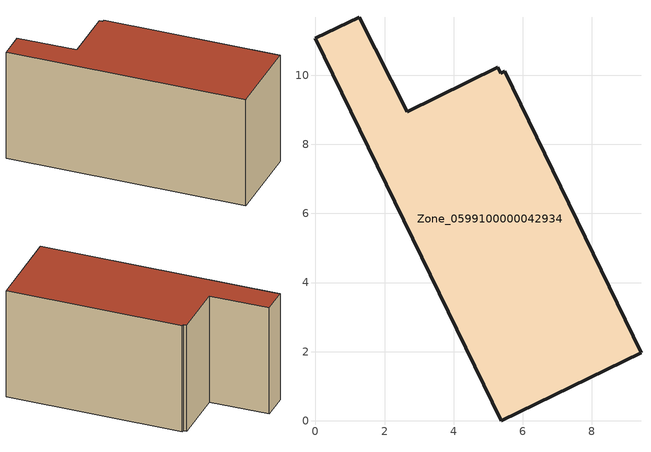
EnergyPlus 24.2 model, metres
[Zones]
Zone_0599100000042934
 floor ground (C_G): 5.38,0 0,11.07 1.27,11.68 2.65,8.95 5.27,10.23 5.36,10.06 5.48,10.11 9.42,1.97 z0
 wall outside (C_F): 0,11.07 5.38,0 9.42,1.97 5.48,10.11 5.36,10.06 5.27,10.23 2.65,8.95 1.27,11.68 0,11.07 z0:5.88
 roof outside (C_R): 5.48,10.11 5.36,10.06 5.27,10.23 2.65,8.95 1.27,11.68 0,11.07 5.38,0 9.42,1.97 z5.88
[BUILDING]
Pand.0599100000042934: North Axis=0; Terrain=City; Loads Convergence Tolerance Value=0.04; Temperature Convergence Tolerance Value=0.4; Solar Distribution=FullExterior; Maximum Number of Warmup Days=25; Minimum Number of Warmup Days=1
[Site:Location]
Rotterdam.The.Hague.AP_ZH_NLD Design_Conditions: Latitude=51.96; Longitude=4.45; Time Zone=1; Elevation=-4.5
[SITE:GROUNDTEMPERATURE:BUILDINGSURFACE]
18, 18, 18, 18, 18, 18, 18, 18, 18, 18, 18, 18
[MATERIAL] Thermal Absorptance=0.9; Solar Absorptance=0.7; Visible Absorptance=0.7
Name | Roughness | Thickness | Conductivity | Density | Specific Heat
G.TC.1946-1964 | MediumSmooth | 0.15 | 1 | 540 | 1210
F.TC.1946-1964 | Rough | 0.3 | 0.857143 | 1920 | 840
R.TC.1946-1964 | MediumRough | 0.2 | 0.235294 | 1500 | 1000
[CONSTRUCTION]
C_G: G.TC.1946-1964
C_F: F.TC.1946-1964
C_R: R.TC.1946-1964
[ZONE]
Zone_0599100000042934: Type=1; Multiplier=1; Ceiling Height=Autocalculate; Volume=Autocalculate; Floor Area=autocalculate; Part of Total Floor Area=Yes
[ZONEINFILTRATION:DESIGNFLOWRATE]
Infil_Zone_0599100000042934: Zone or ZoneList or Space or SpaceList=Zone_0599100000042934; Schedule=AlwaysOn; Design Flow Rate Calculation Method=Flow/Area; Flow Rate per Floor Area=0.003; Constant Term Coefficient=1; Temperature Term Coefficient=0; Velocity Term Coefficient=0; Velocity Squared Term Coefficient=0
[HVACTEMPLATE:ZONE:IDEALLOADSAIRSYSTEM]
Zone_0599100000042934: Maximum Heating Supply Air Temperature=50; Minimum Cooling Supply Air Temperature=13; Maximum Heating Supply Air Humidity Ratio=0.0156; Minimum Cooling Supply Air Humidity Ratio=0.0077; Heating Limit=NoLimit; Cooling Limit=NoLimit; Dehumidification Control Type=ConstantSensibleHeatRatio; Cooling Sensible Heat Ratio=0.7; Dehumidification Setpoint=60; Humidification Control Type=None; Humidification Setpoint=30; Outdoor Air Method=None; Outdoor Air Flow Rate per Person=0.00944; Outdoor Air Flow Rate per Zone Floor Area=0; Outdoor Air Flow Rate per Zone=0; Demand Controlled Ventilation Type=None; Outdoor Air Economizer Type=NoEconomizer; Heat Recovery Type=None; Sensible Heat Recovery Effectiveness=0.7; Latent Heat Recovery Effectiveness=0.65
[ZONECONTROL:THERMOSTAT]
ThermostatControl_Zone_0599100000042934: Zone or ZoneList=Zone_0599100000042934; Control Type Schedule=DualSetpointControlType; Control 1=Thermostat_Zone_0599100000042934; Temperature Difference Between Cutout And Setpoint=0
[THERMOSTATSETPOINT:DUALSETPOINT]
Thermostat_Zone_0599100000042934: Heating Setpoint Temperature Schedule=HeatingSetpoint_Zone_0599100000042934; Cooling Setpoint Temperature Schedule=CoolingSetpoint_Zone_0599100000042934
[SCHEDULE:COMPACT]
HeatingSetpoint_Zone_0599100000042934: Through: 12/31, For: AllDays, Until: 24:00, 21
CoolingSetpoint_Zone_0599100000042934: Through: 12/31, For: AllDays, Until: 24:00, 24
DualSetpointControlType: Through: 12/31, For: AllDays, Until: 24:00, 4
AlwaysOn: Through: 12/31, For: AllDays, Until: 24:00, 1
